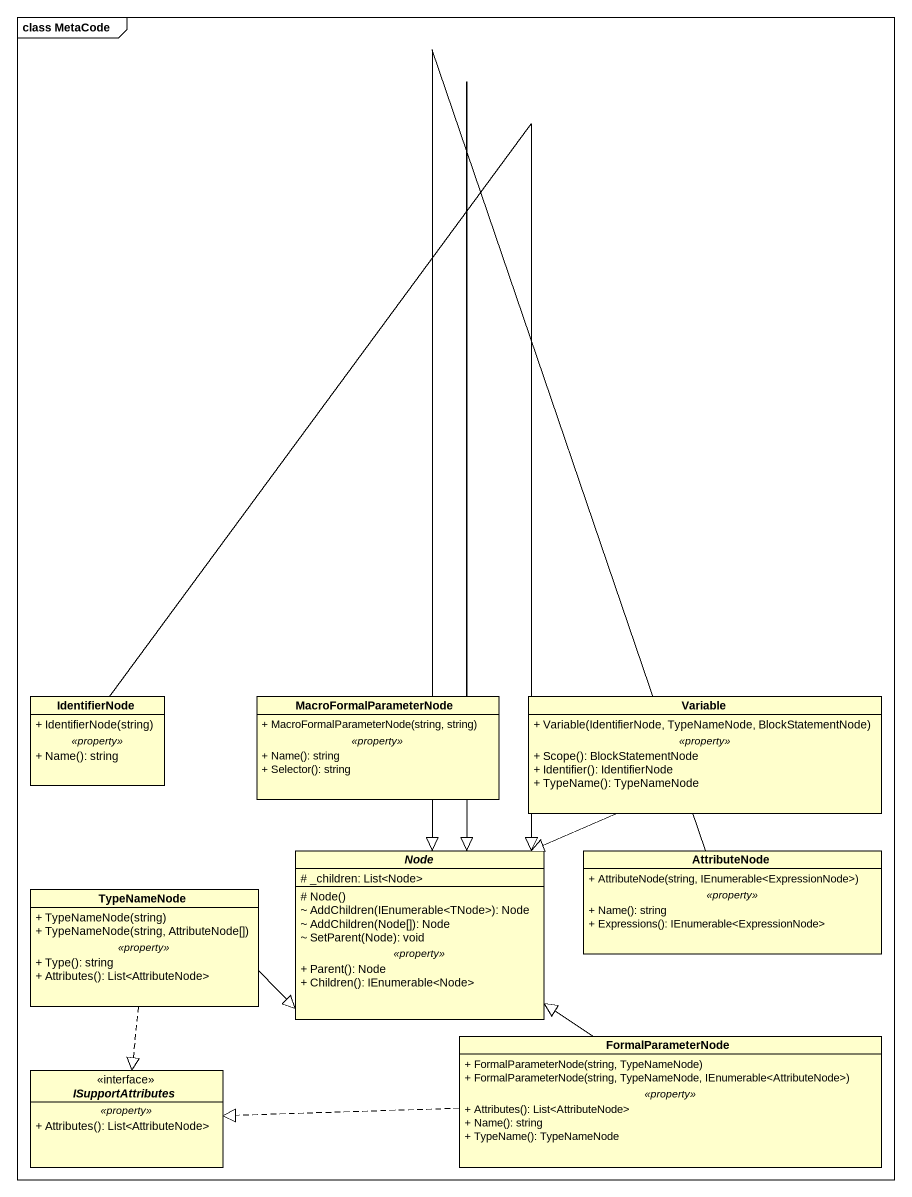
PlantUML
@startuml
mainframe class MetaCode
hide circle
hide empty members
skinparam classAttributeIconSize 0
class IdentifierNode {
  + IdentifierNode(string)
  .. <<property>> ..
  + Name(): string
}
class MacroFormalParameterNode {
  + MacroFormalParameterNode(string, string)
  .. <<property>> ..
  + Name(): string
  + Selector(): string
}
class Variable {
  + Variable(IdentifierNode, TypeNameNode, BlockStatementNode)
  .. <<property>> ..
  + Scope(): BlockStatementNode
  + Identifier(): IdentifierNode
  + TypeName(): TypeNameNode
}
abstract class "Node" as Node_ {
  # _children: List<Node>
  --
  # Node()
  ~ AddChildren(IEnumerable<TNode>): Node
  ~ AddChildren(Node[]): Node
  ~ SetParent(Node): void
  .. <<property>> ..
  + Parent(): Node
  + Children(): IEnumerable<Node>
}
class AttributeNode {
  + AttributeNode(string, IEnumerable<ExpressionNode>)
  .. <<property>> ..
  + Name(): string
  + Expressions(): IEnumerable<ExpressionNode>
}
class TypeNameNode {
  + TypeNameNode(string)
  + TypeNameNode(string, AttributeNode[])
  .. <<property>> ..
  + Type(): string
  + Attributes(): List<AttributeNode>
}
interface ISupportAttributes <<interface>> {
  .. <<property>> ..
  + Attributes(): List<AttributeNode>
}
class FormalParameterNode {
  + FormalParameterNode(string, TypeNameNode)
  + FormalParameterNode(string, TypeNameNode, IEnumerable<AttributeNode>)
  .. <<property>> ..
  + Attributes(): List<AttributeNode>
  + Name(): string
  + TypeName(): TypeNameNode
}
IdentifierNode --|> Node_
MacroFormalParameterNode --|> Node_
Variable --|> Node_
AttributeNode -left-|> Node_
TypeNameNode -right-|> Node_
TypeNameNode ..|> ISupportAttributes
FormalParameterNode -up-|> Node_
FormalParameterNode .left.|> ISupportAttributes
@enduml
